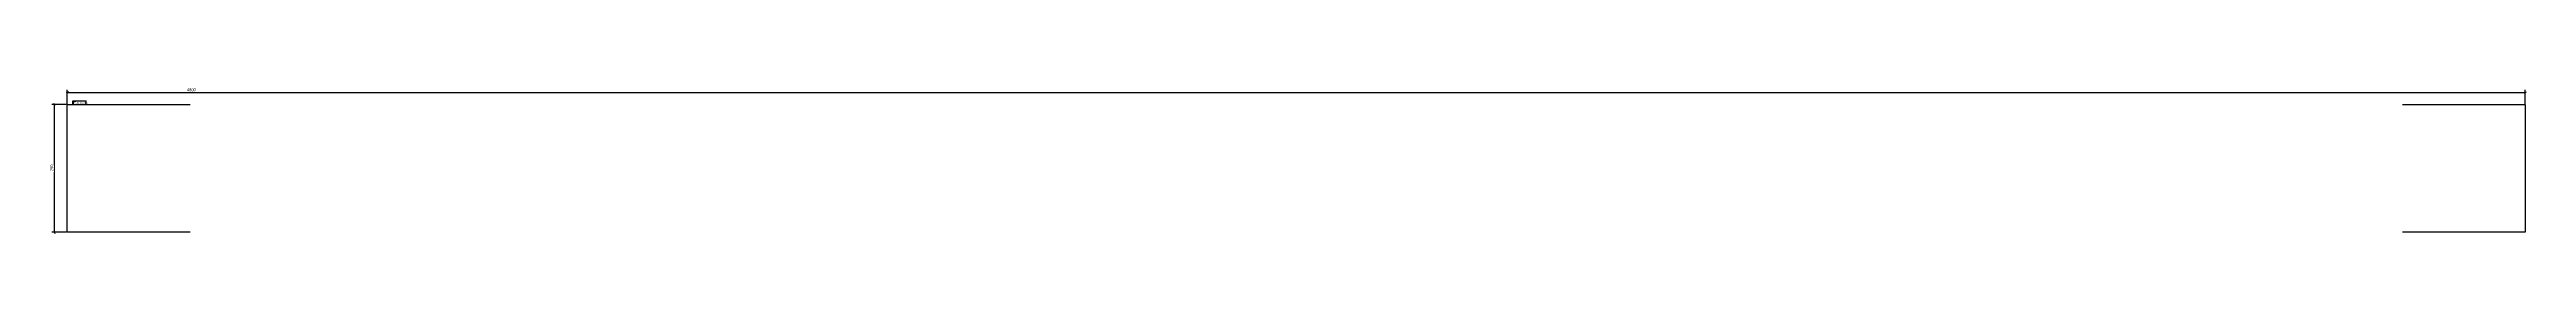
# Model space of a CAD drawing. Header units: millimetres. Extents: x 3 to 4840, y 4 to 290.
import ezdxf

# ---------------------------------------------------------------- set-up
doc = ezdxf.new("R2010")
doc.units = ezdxf.units.MM
for name, color, linetype in [('MÅLSÆTNING', 7, 'Continuous'), ('STÅL', 7, 'Continuous'), ('TEKST', 7, 'Continuous')]:
    doc.layers.add(name, color=color, linetype=linetype)
doc.styles.add('Arial Narrow', font='ARIALN.TTF', dxfattribs={"height": 0.2})

msp = doc.modelspace()

# ---------------------------------------------------------------- linework, layer by layer
at = {"layer": 'MÅLSÆTNING', "color": 7, "linetype": 'Continuous'}
for p, q in [((36.5, 256.8), (7.5, 256.8)), ((13.7, 254.5), (11.9, 259)), ((12.8, 6.8), (12.8, 256.8)), ((40.3, 281.7), (35.8, 279.9)), ((38, 258.3), (38, 286.1)), ((38, 280.8), (4838, 280.8)), ((4835.8, 279.9), (4840.3, 281.7)), ((4838, 258.3), (4838, 286.1)), ((36.5, 6.8), (7.5, 6.8)), ((11.9, 9), (13.7, 4.5))]:
    msp.add_line(p, q, dxfattribs=at)
at = {"layer": 'STÅL', "color": 2, "linetype": 'Continuous'}
for p, q in [((38, 6.8), (38, 256.8)), ((38, 256.8), (278, 256.8)), ((4598, 256.8), (4838, 256.8)), ((4838, 256.8), (4838, 6.8)), ((278, 6.8), (38, 6.8)), ((4838, 6.8), (4598, 6.8))]:
    msp.add_line(p, q, dxfattribs=at)

# ---------------------------------------------------------------- next in the draw order: wipeouts: each hides what was drawn before it
at = {"color": 0}
for points, layer in [([(4605.8, 281.9), (4605.8, 290.3), (270.3, 290.3), (270.3, 281.9)], 'MÅLSÆTNING'), ([(11.7, 138.4), (3.3, 138.4), (3.3, 125.1), (11.7, 125.1)], 'MÅLSÆTNING'), ([(54.8, 257.8), (54.8, 263.1), (50, 263.1), (50, 257.8)], 'TEKST')]:
    msp.add_wipeout(points, dxfattribs=at).dxf.layer = layer

# ---------------------------------------------------------------- next in the draw order: texts
at = {"layer": 'MÅLSÆTNING', "color": 3, "style": 'Arial Narrow'}
msp.add_text('4800', height=5.73, dxfattribs=at).set_placement((271.5, 283.1))
msp.add_text('250', height=5.73, rotation=90.0002, dxfattribs=at).set_placement((10.5, 126.3))

# ---------------------------------------------------------------- next in the draw order: wipeouts: each hides what was drawn before it
at = {"color": 0}
msp.add_wipeout([(54.8, 257.8), (54.8, 263.1), (50, 263.1), (50, 257.8)], dxfattribs=at).dxf.layer = 'TEKST'

# ---------------------------------------------------------------- next in the draw order: wipeouts: each hides what was drawn before it
msp.add_wipeout([(74.2, 257.8), (74.2, 261.6), (56.4, 261.6), (56.4, 257.8)], dxfattribs=at).dxf.layer = 'TEKST'

# ---------------------------------------------------------------- next in the draw order: wipeouts: each hides what was drawn before it
msp.add_wipeout([(74.2, 257.8), (74.2, 261.6), (56.4, 261.6), (56.4, 257.8)], dxfattribs=at).dxf.layer = 'TEKST'

# ---------------------------------------------------------------- next in the draw order: linework, layer by layer
at = {"layer": 'TEKST', "color": 7, "linetype": 'Continuous'}
for p, q in [((49.1, 264), (75.1, 264)), ((49.1, 256.9), (49.1, 264)), ((49.1, 256.9), (75.1, 256.9)), ((75.1, 256.9), (75.1, 264))]:
    msp.add_line(p, q, dxfattribs=at)

# ---------------------------------------------------------------- next in the draw order: texts
at = {"layer": 'TEKST', "color": 3, "style": 'Arial Narrow'}
for s, height, p in [('f5', 5.01, (50, 257.8)), ('FL35*250', 3.58, (56.4, 257.8))]:
    msp.add_text(s, height=height, dxfattribs=at).set_placement(p)

doc.saveas('drawing.dxf')
